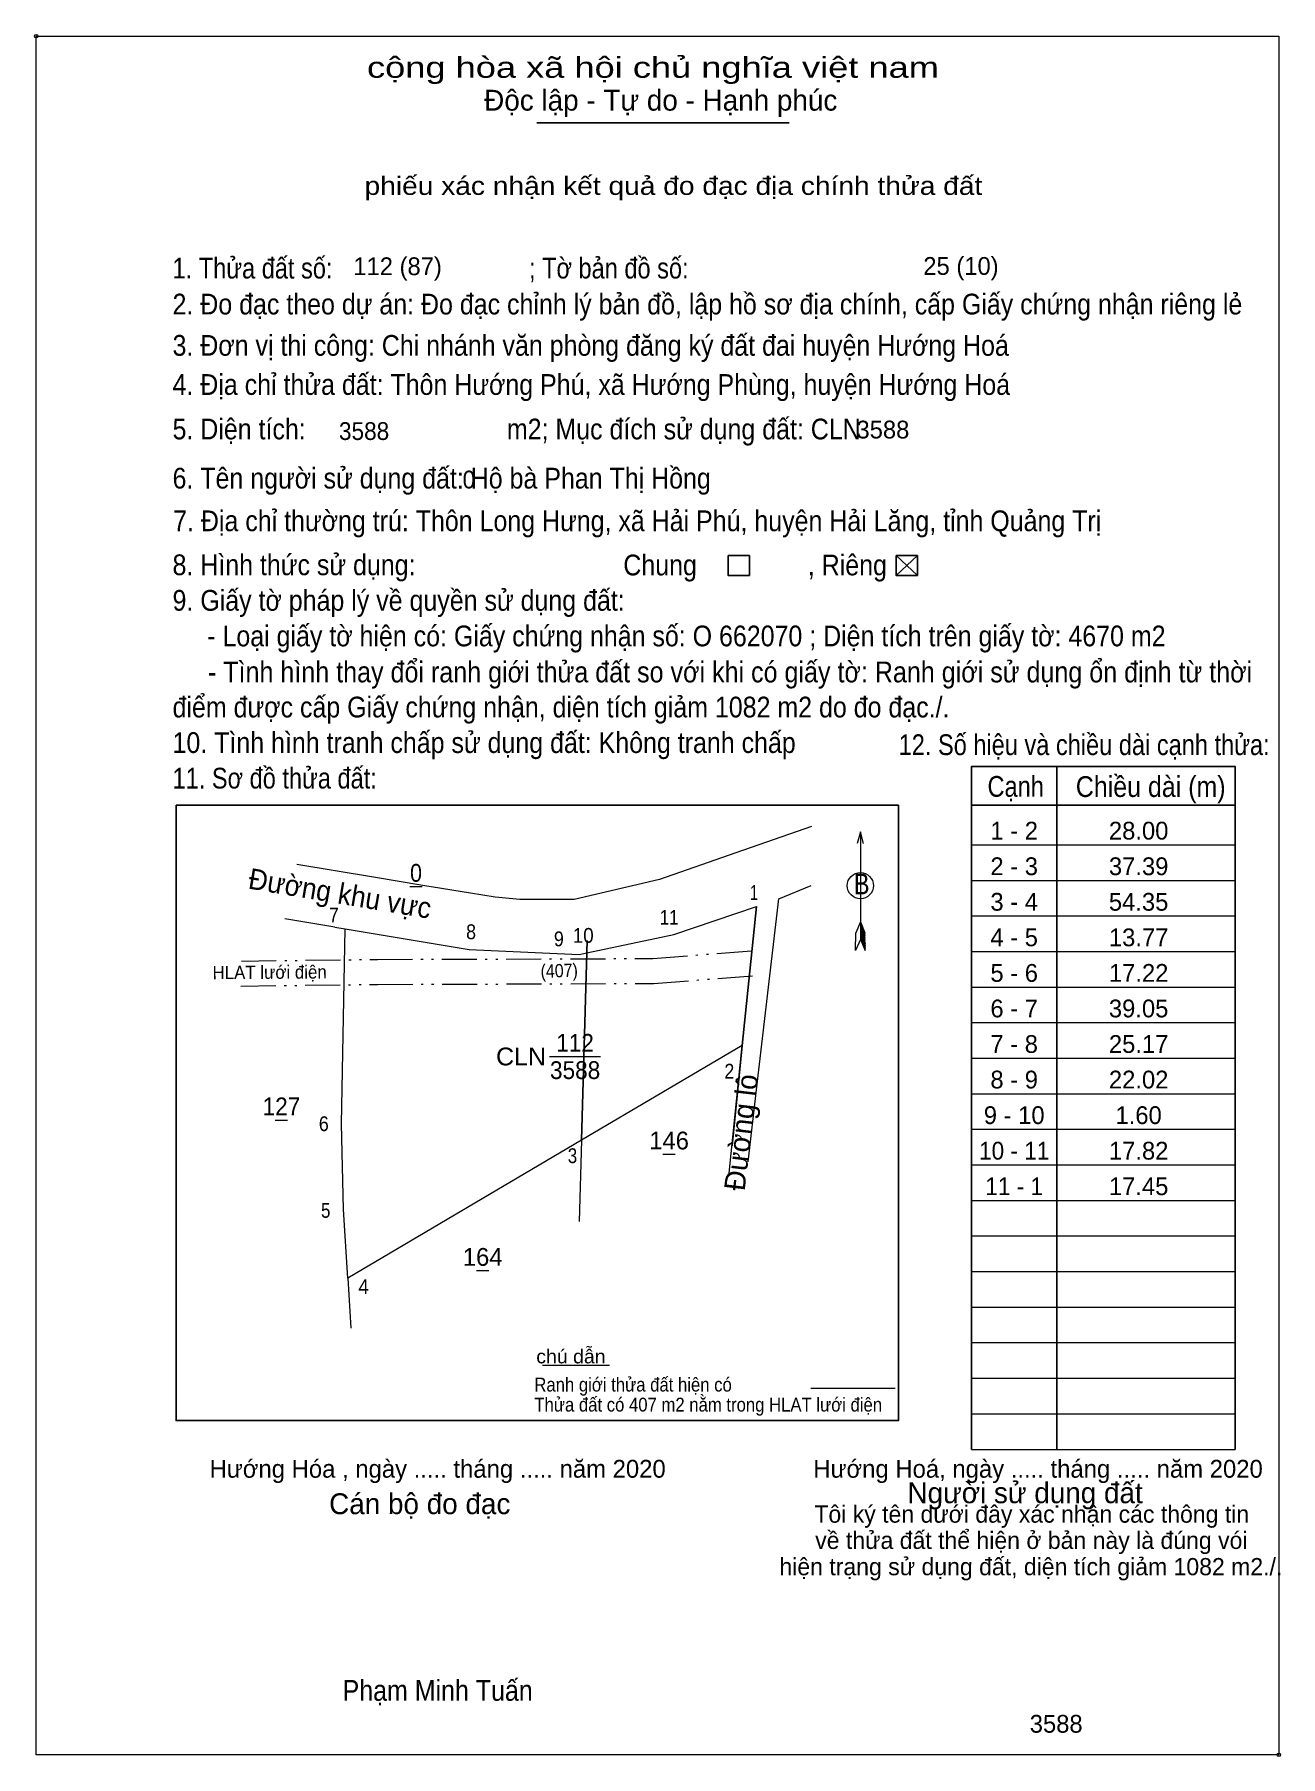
# Model space of a CAD drawing. Header units: metres. Extents: x 537465 to 538464, y 1852487 to 1852832.
# Drawn here: x 537465.4 to 537715, y 1852486.9 to 1852831.9 of the extents above.
import ezdxf
from ezdxf.enums import TextEntityAlignment as Align

# ---------------------------------------------------------------- set-up
doc = ezdxf.new("R2010")
doc.units = ezdxf.units.M
doc.header["$LTSCALE"] = 1.4
doc.header["$PDMODE"] = 32
doc.header["$PDSIZE"] = 0.7
doc.linetypes.add('DASH_DOUBLE_DOT', pattern=[9.2, 5, -1.2, 0.3, -1.2, 0.3, -1.2])
for name, color, linetype, lineweight in [('1', 7, 'Continuous', 13), ('10', 7, 'Continuous', 13), ('17', 7, 'Continuous', 13), ('2', 7, 'Continuous', 13), ('23', 7, 'Continuous', 13), ('27', 7, 'Continuous', 13), ('50', 7, 'Continuous', 25), ('59', 7, 'DASH_DOUBLE_DOT', 13), ('6', 7, 'Continuous', 13), ('9', 7, 'Continuous', 13)]:
    doc.layers.add(name, color=color, linetype=linetype, lineweight=lineweight)
for name, color, linetype in [('13', 7, 'Continuous'), ('36', 7, 'Continuous'), ('48', 7, 'Continuous'), ('52', 7, 'Continuous')]:
    doc.layers.add(name, color=color, linetype=linetype)

msp = doc.modelspace()

# ---------------------------------------------------------------- linework, layer by layer
at = {"layer": '1'}
for p, q in [((537637.98, 1852727.49), (537642.26, 1852723.51)), ((537637.98, 1852723.51), (537642.26, 1852727.49)), ((537630.83, 1852672.14), (537630.83, 1852650.6)), ((537653.09, 1852669.55), (537705.91, 1852669.55)), ((537653.09, 1852662.43), (537705.91, 1852662.43)), ((537630.83, 1852654.16), (537629.93, 1852651.96)), ((537630.83, 1852654.16), (537631.75, 1852651.96)), ((537630.83, 1852653.85), (537631.75, 1852651.64)), ((537630.83, 1852653.54), (537631.75, 1852651.34)), ((537630.83, 1852653.23), (537631.76, 1852651.01)), ((537653.09, 1852655.31), (537705.91, 1852655.31)), ((537630.83, 1852652.91), (537631.76, 1852650.69)), ((537630.83, 1852652.61), (537631.76, 1852650.37)), ((537630.83, 1852652.3), (537631.76, 1852650.05)), ((537630.83, 1852651.99), (537631.77, 1852649.73)), ((537630.83, 1852651.68), (537631.77, 1852649.41)), ((537630.83, 1852651.37), (537631.77, 1852649.09)), ((537630.83, 1852651.06), (537631.78, 1852648.78)), ((537630.83, 1852650.6), (537631.78, 1852648.4)), ((537631.78, 1852648.4), (537631.75, 1852651.96)), ((537653.09, 1852648.18), (537705.91, 1852648.18)), ((537653.09, 1852641.06), (537705.91, 1852641.06)), ((537653.09, 1852633.94), (537705.91, 1852633.94)), ((537653.09, 1852626.82), (537705.91, 1852626.82)), ((537653.09, 1852619.7), (537705.91, 1852619.7)), ((537653.09, 1852612.58), (537705.91, 1852612.58)), ((537653.09, 1852605.46), (537705.91, 1852605.46)), ((537653.09, 1852598.33), (537705.91, 1852598.33)), ((537653.09, 1852591.21), (537705.91, 1852591.21)), ((537653.09, 1852584.09), (537705.91, 1852584.09)), ((537653.09, 1852576.97), (537705.91, 1852576.97)), ((537653.09, 1852569.85), (537705.91, 1852569.85)), ((537653.09, 1852562.73), (537705.91, 1852562.73)), ((537653.09, 1852555.6), (537705.91, 1852555.6)), ((537653.09, 1852548.48), (537705.91, 1852548.48))]:
    msp.add_line(p, q, dxfattribs=at)
at = {"layer": '1', "lineweight": 25}
for p, q in [((537670.18, 1852685.22), (537670.18, 1852548.48)), ((537653.09, 1852677.49), (537705.91, 1852677.49)), ((537574.98, 1852610.37), (537576.12, 1852650.36))]:
    msp.add_line(p, q, dxfattribs=at)
msp.add_lwpolyline([(537653.09, 1852548.48), (537653.09, 1852685.22), (537705.91, 1852685.22), (537705.91, 1852548.48)], dxfattribs=at)
msp.add_lwpolyline([(537493.8, 1852677.47), (537638.45, 1852677.47), (537638.45, 1852554.24), (537493.8, 1852554.24)], close=True, dxfattribs=at)
at = {"layer": '1'}
for points in [[(537631.45, 1852669.85), (537630.83, 1852672.14), (537630.22, 1852669.85)], [(537630.83, 1852650.6), (537629.89, 1852648.4), (537629.93, 1852651.96)]]:
    msp.add_lwpolyline(points, dxfattribs=at)
msp.add_circle((537630.836, 1852661.372), 2.629, dxfattribs=at)
for p in [(537465.77, 1852831.51), (537714.64, 1852487.3)]:
    msp.add_point(p, dxfattribs=at)
at = {"layer": '10'}
for p, q in [((537614.5, 1852658.75), (537620.98, 1852661.39)), ((537525.57, 1852653.09), (537515.57, 1852654.76)), ((537525.57, 1852653.09), (537527.66, 1852652.74))]:
    msp.add_line(p, q, dxfattribs=at)
msp.add_lwpolyline([(537621.04, 1852673.23), (537605.91, 1852667.96), (537590.58, 1852662.63), (537585.18, 1852661.36), (537573.49, 1852658.6), (537562.65, 1852658.6), (537557.67, 1852659.06), (537552.74, 1852659.87), (537543.22, 1852661.44), (537533.35, 1852663.07), (537517.98, 1852665.6)], dxfattribs=at)
msp.add_lwpolyline([(537527.32, 1852596.49), (537526.92, 1852613.7), (537527.66, 1852652.74), (537552.49, 1852648.6), (537574.49, 1852647.6), (537576.05, 1852647.93), (537593.49, 1852651.6), (537610, 1852657.22), (537607.18, 1852629.36), (537574.98, 1852610.37), (537528.17, 1852582.74)], close=True, dxfattribs=at)
at = {"layer": '17'}
msp.add_line((537567.15, 1852565.31), (537580.56, 1852565.31), dxfattribs=at)
at = {"layer": '2', "lineweight": 25}
msp.add_line((537566.04, 1852814.16), (537616.59, 1852814.16), dxfattribs=at)
at = {"layer": '2'}
msp.add_lwpolyline([(537465.77, 1852831.51), (537714.63, 1852831.51), (537714.63, 1852487.3), (537465.77, 1852487.3)], close=True, dxfattribs=at)
at = {"layer": '23'}
for points in [[(537604.57, 1852603.81), (537607.18, 1852629.36), (537610, 1852657.22)], [(537608.35, 1852606.04), (537610.02, 1852620.51), (537614.5, 1852658.75)]]:
    msp.add_lwpolyline(points, dxfattribs=at)
at = {"layer": '27'}
for p, q in [((537607.18, 1852629.36), (537605.13, 1852609.29)), ((537574.98, 1852610.37), (537574.54, 1852594.1)), ((537528.17, 1852582.74), (537528.8, 1852572.72))]:
    msp.add_line(p, q, dxfattribs=at)
at = {"layer": '50'}
for points in [[(537604.35, 1852727.49), (537608.63, 1852727.49), (537608.63, 1852723.51), (537604.35, 1852723.51)], [(537637.98, 1852727.49), (537642.26, 1852727.49), (537642.26, 1852723.51), (537637.98, 1852723.51)]]:
    msp.add_lwpolyline(points, close=True, dxfattribs=at)
at = {"layer": '59'}
for points in [[(537506.86, 1852646.27), (537534.14, 1852646.6), (537589.24, 1852646.78), (537610.21, 1852648.44)], [(537506.77, 1852641.26), (537534.18, 1852641.6), (537589.44, 1852641.78), (537609.71, 1852643.38)]]:
    msp.add_lwpolyline(points, dxfattribs=at)
at = {"layer": '6'}
msp.add_line((537620.89, 1852560.75), (537637.81, 1852560.75), dxfattribs=at)
at = {"layer": '9'}
for p, q in [((537540.6, 1852661.21), (537543.06, 1852661.21)), ((537568.58, 1852627.16), (537578.81, 1852627.16)), ((537513.66, 1852614.44), (537516.11, 1852614.44)), ((537591.29, 1852607.6), (537593.74, 1852607.6)), ((537553.97, 1852584.29), (537556.41, 1852584.29))]:
    msp.add_line(p, q, dxfattribs=at)

# ---------------------------------------------------------------- texts
at = {"layer": '1'}
for s, width, p in [('1. Thửa đất số:                              ; Tờ bản đồ số:', 0.85, (537493.08, 1852782.98)), ('2. Đo đạc theo dự án: Đo đạc chỉnh lý bản đồ, lập hồ sơ địa chính, cấp Giấy chứng nhận riêng lẻ ', 0.9, (537493.08, 1852775.78)), ('3. Đơn vị thi công: Chi nhánh văn phòng đăng ký đất đai huyện Hướng Hoá', 0.9, (537493.08, 1852767.51)), ('4. Địa chỉ thửa đất: Thôn Hướng Phú, xã Hướng Phùng, huyện Hướng Hoá', 0.9, (537493.08, 1852759.67)), ('5. Diện tích:                             m2; Mục đích sử dụng đất: CLN', 0.9, (537493.08, 1852750.76)), ('6. Tên người sử dụng đất: Hộ bà Phan Thị Hồng', 0.9, (537493.08, 1852740.91)), ('7. Địa chỉ thường trú: Thôn Long Hưng, xã Hải Phú, huyện Hải Lăng, tỉnh Quảng Trị', 0.9, (537493.2, 1852732.37)), ('Chung                , Riêng', 0.9, (537583.36, 1852723.52)), ('9. Giấy tờ pháp lý về quyền sử dụng đất:', 0.9, (537493.08, 1852716.44)), ('     - Loại giấy tờ hiện có: Giấy chứng nhận số: O 662070 ; Diện tích trên giấy tờ: 4670 m2', 0.9, (537493.08, 1852709.31)), ('điểm được cấp Giấy chứng nhận, diện tích giảm 1082 m2 do đo đạc./.', 0.9, (537493.08, 1852695.07)), ('10. Tình hình tranh chấp sử dụng đất: Không tranh chấp', 0.9, (537493.08, 1852687.95)), ('12. Số hiệu và chiều dài cạnh thửa:', 0.85, (537638.5, 1852687.53)), ('11. Sơ đồ thửa đất:', 0.85, (537493.08, 1852680.83)), ('Cạnh', 0.85, (537656.3, 1852679.18)), ('Chiều dài (m)', 0.9, (537673.98, 1852679.14)), ('B', 0.85, (537629.52, 1852659.64)), ('Phạm Minh Tuấn', 0.9, (537527.14, 1852498.12))]:
    msp.add_text(s, height=4.154, dxfattribs=dict(at, width=width)).set_placement(p)
at = {"layer": '10', "width": 0.95}
msp.add_text('Đường khu vực', height=4.154, rotation=350.541, dxfattribs=at).set_placement((537508.06, 1852660.82))
at = {"layer": '10'}
msp.add_text('Đường lô', height=4.154, rotation=83.318, dxfattribs=at).set_placement((537607.65, 1852600.11))
at = {"layer": '13'}
for s, rotation, width, p in [('HLAT lưới điện', 0.37, 0.95, (537512.531, 1852642.712)), ('(407)', 1.935, 0.9, (537570.56, 1852643.026))]:
    msp.add_text(s, height=2.659, rotation=rotation, dxfattribs=dict(at, width=width)).set_placement(p, align=Align.CENTER)
at = {"layer": '13', "width": 1.05}
msp.add_text('CLN', height=3.561, dxfattribs=at).set_placement((537567.87, 1852625.38), align=Align.RIGHT)
at = {"layer": '13', "width": 0.95}
for s, p in [('112', (537573.695, 1852628.11)), ('3588', (537573.705, 1852622.65))]:
    msp.add_text(s, height=3.561, dxfattribs=at).set_placement(p, align=Align.CENTER)
at = {"layer": '2'}
for s, width, p in [('cộng hòa xã hội chủ nghĩa việt nam', 1.3, (537532.03, 1852823.18)), ('     - Tình hình thay đổi ranh giới thửa đất so với khi có giấy tờ: Ranh giới sử dụng ổn định từ thời', 0.9, (537493.19, 1852702.09))]:
    msp.add_text(s, height=4.173, dxfattribs=dict(at, width=width)).set_placement(p)
for s, height, p in [('Độc lập - Tự do - Hạnh phúc', 4.173, (537555.49, 1852816.6)), ('Hướng Hóa , ngày ..... tháng ..... năm 2020', 3.574, (537500.5, 1852542.8)), ('Hướng Hoá, ngày ..... tháng ..... năm 2020', 3.574, (537621.41, 1852542.8)), ('Cán bộ đo đạc', 4.173, (537524.44, 1852535.5)), ('Người sử dụng đất', 4.173, (537640.27, 1852537.69))]:
    msp.add_text(s, height=height, dxfattribs=at).set_placement(p)
at = {"layer": '2', "width": 1.15}
msp.add_text('phiếu xác nhận kết quả đo đạc địa chính thửa đất', height=3.663, dxfattribs=at).set_placement((537593.395, 1852799.72), align=Align.CENTER)
at = {"layer": '2'}
for s, p in [('Tôi ký tên dưới đây xác nhận các thông tin', (537665.16, 1852533.79)), ('về thửa đất thể hiện ở bản này là đúng vói', (537665.08, 1852528.53)), ('hiện trạng sử dụng đất, diện tích giảm 1082 m2./.', (537664.985, 1852523.26))]:
    msp.add_text(s, height=3.447, dxfattribs=at).set_placement(p, align=Align.CENTER)
at = {"layer": '36'}
for s, width, p in [('0', 0.9, (537541.84, 1852662.16)), ('127', 0.95, (537514.89, 1852615.39))]:
    msp.add_text(s, height=3.561, dxfattribs=dict(at, width=width)).set_placement(p, align=Align.CENTER)
for s, p in [('146', (537592.525, 1852608.55)), ('164', (537555.19, 1852585.24))]:
    msp.add_text(s, height=3.561, dxfattribs=at).set_placement(p, align=Align.CENTER)
at = {"layer": '48', "width": 0.9}
msp.add_text('8. Hình thức sử dụng:', height=4.154, dxfattribs=at).set_placement((537493.08, 1852723.56))
at = {"layer": '52'}
for s, p in [('1 - 2', (537661.645, 1852670.61)), ('28.00', (537686.57, 1852670.61)), ('2 - 3', (537661.645, 1852663.48)), ('37.39', (537686.57, 1852663.48)), ('3 - 4', (537661.645, 1852656.36)), ('54.35', (537686.565, 1852656.36)), ('4 - 5', (537661.635, 1852649.24)), ('13.77', (537686.57, 1852649.24)), ('5 - 6', (537661.645, 1852642.12)), ('17.22', (537686.57, 1852642.12)), ('6 - 7', (537661.64, 1852635)), ('39.05', (537686.565, 1852635)), ('7 - 8', (537661.635, 1852627.88)), ('25.17', (537686.57, 1852627.88)), ('8 - 9', (537661.64, 1852620.76)), ('22.02', (537686.57, 1852620.76)), ('9 - 10', (537661.645, 1852613.63)), ('1.60', (537686.565, 1852613.63)), ('17.82', (537686.57, 1852606.51)), ('17.45', (537686.565, 1852599.39))]:
    msp.add_text(s, height=3.561, dxfattribs=at).set_placement(p, align=Align.CENTER)
at = {"layer": '52', "width": 0.95}
for s, p in [('10 - 11', (537661.645, 1852606.51)), ('11 - 1', (537661.635, 1852599.39))]:
    msp.add_text(s, height=3.561, dxfattribs=at).set_placement(p, align=Align.CENTER)
at = {"layer": '6'}
for s, p in [('112 (87)', (537529.28, 1852783.65)), ('25 (10)', (537643.44, 1852783.71)), ('3588', (537630.05, 1852750.94))]:
    msp.add_text(s, height=3.561, dxfattribs=at).set_placement(p)
for s, height, width, p in [('3588', 3.561, 0.95, (537526.41, 1852750.64)), ('0', 3.561, 0.95, (537551.18, 1852740.93)), ('chú dẫn', 2.777, 1.05, (537565.93, 1852565.7)), ('Ranh giới thửa đất hiện có ', 2.777, 0.9, (537565.54, 1852560.06)), ('Thửa đất có 407 m2 nằm trong HLAT lưới điện', 2.777, 0.9, (537565.54, 1852556.05))]:
    msp.add_text(s, height=height, dxfattribs=dict(at, width=width)).set_placement(p)
msp.add_text('3588', height=3.561, dxfattribs=at).set_placement((537670.055, 1852491.73), align=Align.CENTER)
at = {"layer": '9'}
for s, width, p in [('1', 0.75, (537609.525, 1852658.52)), ('7', 0.9, (537525.395, 1852654)), ('11', 0.85, (537592.55, 1852653.55)), ('8', 0.9, (537552.865, 1852650.66)), ('9', 0.9, (537570.45, 1852649.24)), ('10', 0.95, (537575.325, 1852649.93)), ('2', 0.9, (537604.59, 1852622.73)), ('6', 0.9, (537523.37, 1852612.21)), ('3', 0.85, (537573.18, 1852605.81)), ('5', 0.85, (537523.76, 1852594.85)), ('4', 0.95, (537531.33, 1852579.59))]:
    msp.add_text(s, height=2.967, dxfattribs=dict(at, width=width)).set_placement(p, align=Align.CENTER)

doc.saveas('drawing.dxf')
